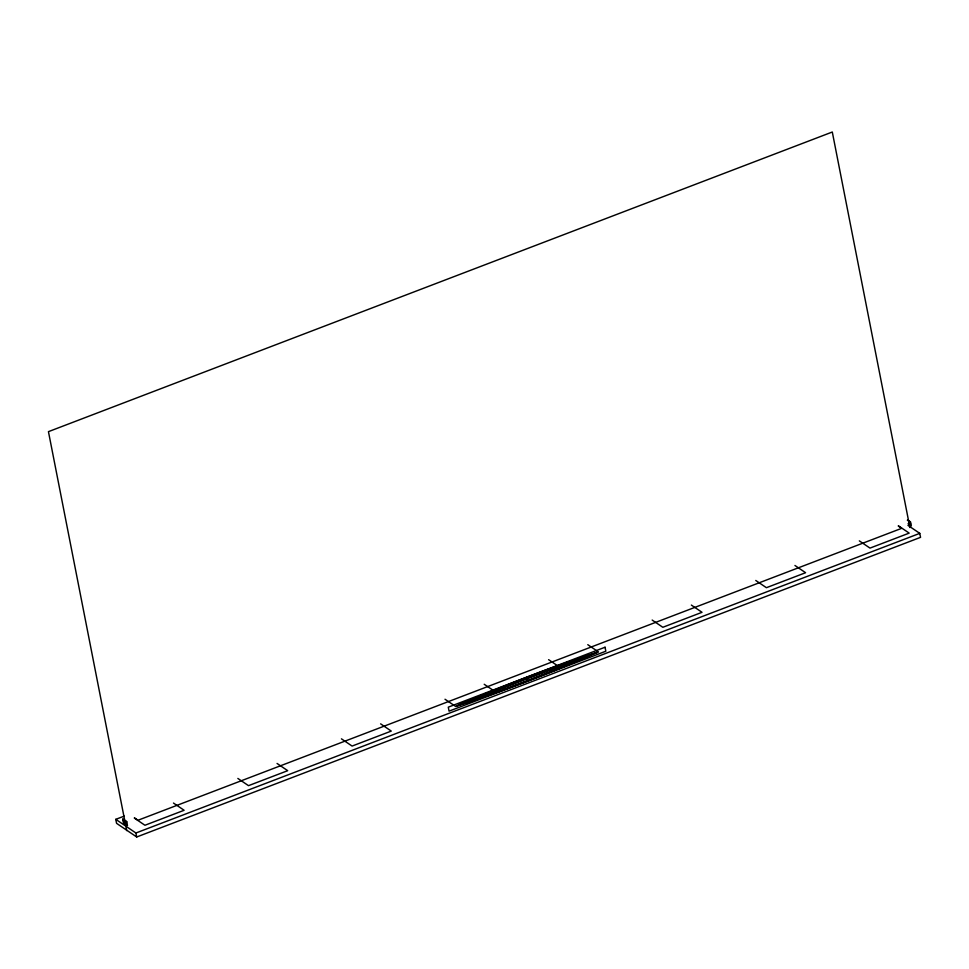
<?xml version="1.0" encoding="UTF-8"?>
<svg xmlns="http://www.w3.org/2000/svg" width="969" height="969" viewBox="0 0 969 969"><rect width="100%" height="100%" fill="white"/><g stroke="black" fill="none" stroke-linecap="round" stroke-linejoin="round"><path stroke-width="1.45" d="M571.492 661.439L569.881 663.523L527.293 680.408L484.5 696.166L482.356 695.512L571.492 661.439L482.356 695.512M907.929 525.331L919.763 533.362L920.55 537.347L136.702 836.986L116.571 823.335L115.783 819.338L124.262 816.104M115.783 819.338L135.914 833.001L919.763 533.362M907.384 520.401C910.472 520.014 912.083 527.318 908.316 523.49M909.164 523.769L910.145 523.938L908.68 521.358M908.886 522.388L909.927 522.606M126.067 822.233L123.778 820.682L126.067 822.233L126.297 823.577L125.304 823.396L123.778 820.682M907.517 519.868L910.545 521.916L911.32 525.901L908.304 523.854M898.529 525.888L909.188 533.12L869.992 548.103L859.333 540.872M898.251 526.022L901.654 528.335L138.01 820.246L134.606 817.933M794.943 565.484L805.602 572.715L766.418 587.698L755.759 580.467M691.369 605.08L702.028 612.311L662.832 627.294L652.173 620.063M587.783 644.676L598.442 651.907L559.258 666.878L548.599 659.659M484.209 684.271L494.868 691.491L455.672 706.474L445.013 699.243M380.623 723.855L391.282 731.086L352.098 746.069L341.439 738.838M277.049 763.451L287.708 770.682L248.512 785.665L237.853 778.434M173.463 803.047L184.122 810.278L144.938 825.261L134.279 818.03M909.903 527.56L832.298 132.014L48.45 431.653L126.721 830.603M527.027 679.039L527.293 680.408M135.914 833.001L136.702 836.986M123.329 820.222C124.504 827.587 129.798 821.567 123.329 820.222M458.822 704.778L456.508 706.159C504.377 690.776 551.676 672.656 597.607 652.222C550.465 667.047 504.389 685.616 458.822 704.778M605.056 647.231L448.284 707.164L449.071 711.149L605.831 651.216L605.056 647.231M126.697 821.555L122.663 818.817L123.451 822.802L127.472 825.54L126.697 821.555"/></g></svg>
